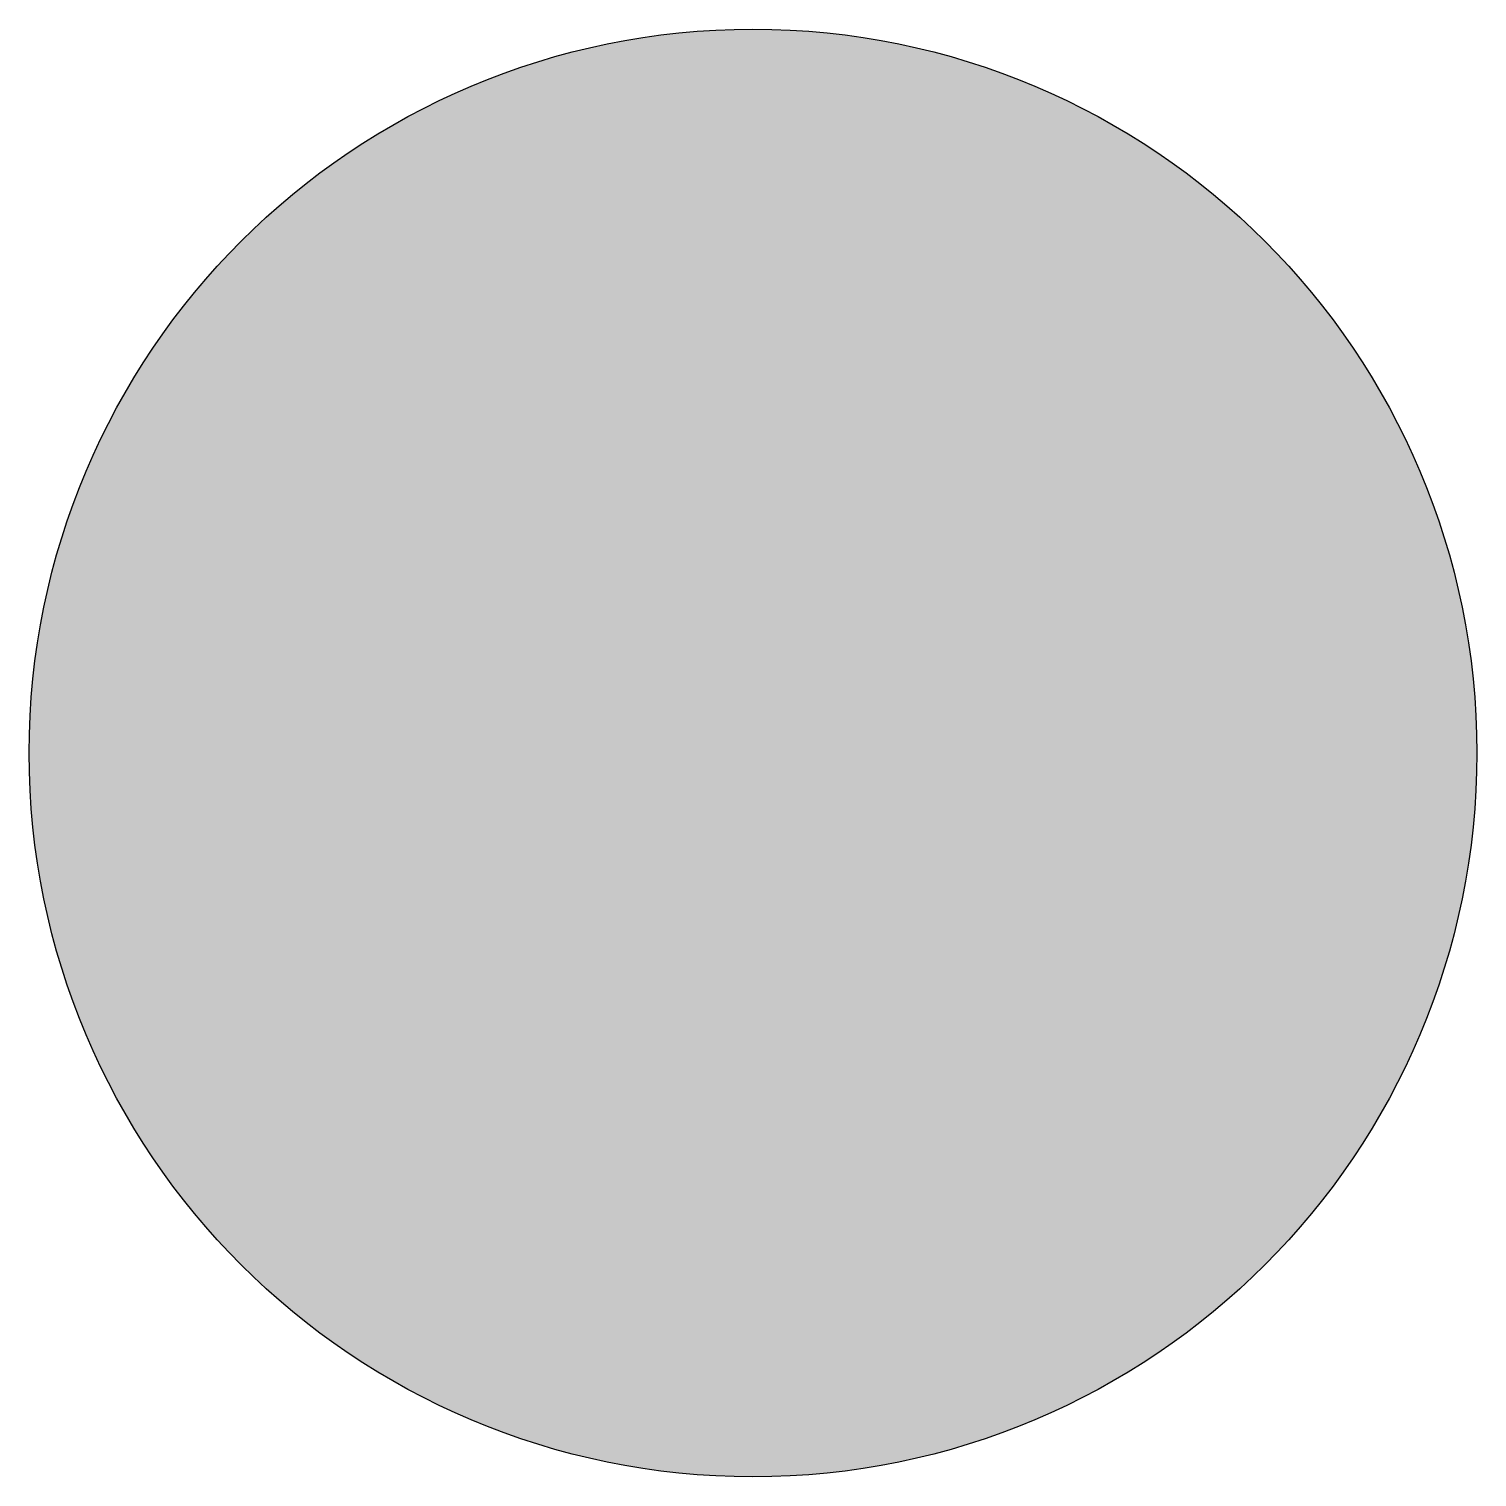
# Model space of a CAD drawing. Extents: x -0.94 to 0.94, y -0.94 to 0.94.
import ezdxf

# ---------------------------------------------------------------- set-up
doc = ezdxf.new("R2010")
doc.units = 0

msp = doc.modelspace()

# ---------------------------------------------------------------- hatches: boundary and pattern name
h = msp.add_hatch(color=256)
edge = h.paths.add_edge_path()
edge.add_arc((0, 0), 0.9375, 0, 360)

# ---------------------------------------------------------------- linework, layer by layer
msp.add_circle((0, 0), 0.9375)

doc.saveas('drawing.dxf')
